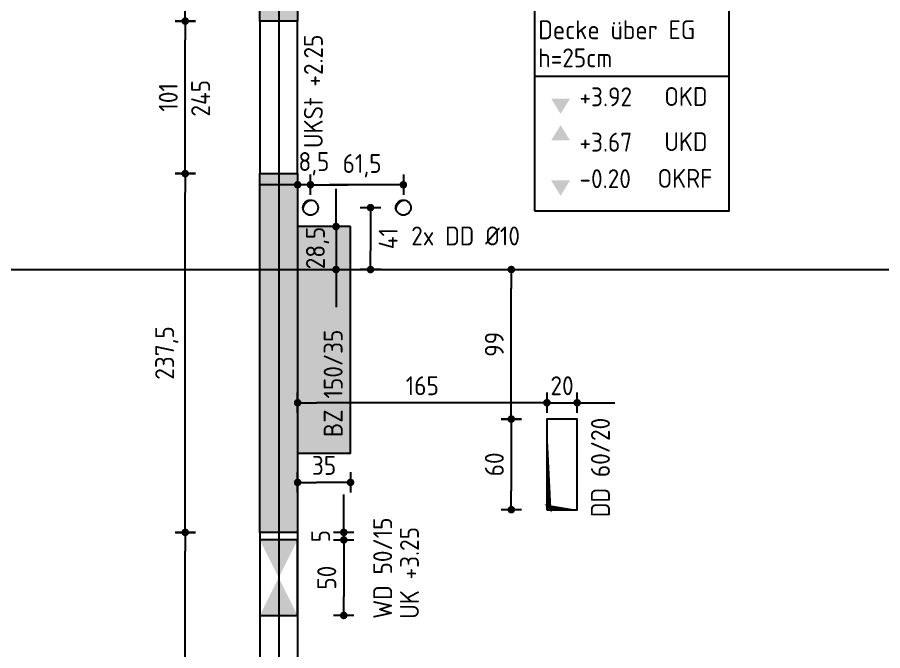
# Model space of a CAD drawing. Extents: x 399 to 532, y -4 to 185.
# Drawn here: x 441.66 to 447.39, y 168.33 to 172.53 of the extents above; entities that cross this region are included whole.
import ezdxf

# ---------------------------------------------------------------- set-up
doc = ezdxf.new("R2010")
doc.units = 0
doc.header["$LTSCALE"] = 0.5
doc.header["$MEASUREMENT"] = 0
doc.header["$PDMODE"] = 2
doc.linetypes.add('AUSGEZOGEN', pattern=[1000.01, 1000, 0.01])
doc.linetypes.add('HIDDEN', pattern=[0.375, 0.25, -0.125])
doc.layers.get('0').update_dxf_attribs({"linetype": 'CONTINUOUS'})
doc.layers.get('Defpoints').update_dxf_attribs({"linetype": 'CONTINUOUS'})
for name, color, linetype in [('0_H10', 13, 'CONTINUOUS'), ('ACHSEN', 7, 'CONTINUOUS'), ('BETON', 7, 'CONTINUOUS'), ('DD', 7, 'CONTINUOUS'), ('DRUEBER', 7, 'CONTINUOUS'), ('HILFE', 7, 'CONTINUOUS'), ('KB', 9, 'CONTINUOUS'), ('koten', 7, 'CONTINUOUS'), ('MASSE', 7, 'CONTINUOUS'), ('Sturz', 7, 'CONTINUOUS'), ('TEXT', 7, 'CONTINUOUS'), ('UZ', 7, 'CONTINUOUS'), ('WD', 7, 'CONTINUOUS')]:
    doc.layers.add(name, color=color, linetype=linetype)
doc.styles.add('TXT', font='isocp.shx')
doc.dimstyles.new('DOT_I', dxfattribs={"dimscale": 0.5, "dimtxt": 0.25, "dimasz": 0.25, "dimexe": 0.1, "dimexo": 0.3, "dimgap": 0.1, "dimtad": 1, "dimdec": 3, "dimzin": 3, "dimtxsty": 'TXT', "dimblk": 'DOT', "dimblk1": 'DOT', "dimblk2": 'DOT', "dimsah": 1, "dimcen": 0.1, "dimse1": 1, "dimse2": 1, "dimazin": 0, "dimtfac": 1, "dimtdec": 4, "dimtix": 1, "dimtmove": 2, "dimatfit": 3, "dimldrblk": 'DOT', "dimfxl": 0.7, "dimfxlon": 1, "dimtvp": 1, "dimtolj": 1, "dimtzin": 0, "dimarcsym": 0})

# ---------------------------------------------------------------- blocks, each defined once
blk = doc.blocks.new('DKB00')
at = {"layer": 'KB', "linetype": 'AUSGEZOGEN'}
blk.add_hatch(color=11, dxfattribs=at).paths.add_polyline_path([(-2.485, -2.92), (-2.835, -2.92), (-2.835, -4.42), (-2.485, -4.42)])
at = {"color": 0, "linetype": 'ByBlock'}
blk.add_lwpolyline([(-2.485, -2.92), (-2.835, -2.92), (-2.835, -4.42), (-2.485, -4.42)], close=True, dxfattribs=at)
blk = doc.blocks.new('Beton 1.OG')
at = {"color": 0, "linetype": 'ByBlock'}
for points in [[(19.985, 7.17), (19.735, 7.17), (19.735, 9.69), (19.985, 9.69)], [(19.985, 3.785), (19.735, 3.785), (19.735, 6.16), (19.985, 6.16)]]:
    blk.add_lwpolyline(points, close=True, dxfattribs=at)
blk = doc.blocks.new('DOT')
at = {"layer": 'MASSE', "color": 7, "linetype": 'Continuous'}
for p, q in [((0, 0.54), (0, -0.54)), ((0, 0), (-1, 0))]:
    blk.add_line(p, q, dxfattribs=at)
at = {"layer": 'MASSE', "color": 7, "linetype": 'Continuous', "const_width": 0.2}
blk.add_lwpolyline([(-0.1, 0, 1), (0.1, 0, 1)], format="xyb", close=True, dxfattribs=at)
blk = doc.blocks.new('*D527')
at = {"layer": 'Defpoints', "color": 0, "linetype": 'AUSGEZOGEN', "transparency": 16777216}
for p in [(442.7724, 171.4917), (442.7724, 171.4917), (442.7724, 169.1167)]:
    blk.add_point(p, dxfattribs=at)
at = {"layer": 'MASSE', "color": 0, "linetype": 'AUSGEZOGEN', "lineweight": -2, "transparency": 16777216}
blk.add_line((442.7724, 169.2417), (442.7724, 171.3667), dxfattribs=at)
at = {"layer": 'MASSE', "color": 0, "linetype": 'AUSGEZOGEN', "lineweight": -2, "transparency": 16777216, "xscale": 0.125, "yscale": 0.125, "zscale": 0.125}
for p, rotation in [((442.7724, 171.4917), 90), ((442.7724, 169.1167), 270)]:
    blk.add_blockref('DOT', p, dxfattribs=dict(at, rotation=rotation))
at = {"layer": 'MASSE', "color": 0, "linetype": 'AUSGEZOGEN', "transparency": 16777216, "insert": (442.6505, 170.3042), "char_height": 0.125, "attachment_point": 5, "rotation": 90, "style": 'TXT'}
blk.add_mtext('\\A1;237,5', dxfattribs=at)
blk = doc.blocks.new('*D528')
at = {"layer": 'Defpoints', "color": 0, "linetype": 'AUSGEZOGEN', "transparency": 16777216}
for p in [(442.7724, 172.5017), (442.7724, 172.5017), (442.7724, 171.4917)]:
    blk.add_point(p, dxfattribs=at)
at = {"layer": 'MASSE', "color": 0, "linetype": 'AUSGEZOGEN', "lineweight": -2, "transparency": 16777216}
blk.add_line((442.7724, 171.6167), (442.7724, 172.3767), dxfattribs=at)
at = {"layer": 'MASSE', "color": 0, "linetype": 'AUSGEZOGEN', "lineweight": -2, "transparency": 16777216, "xscale": 0.125, "yscale": 0.125, "zscale": 0.125}
for p, rotation in [((442.7724, 172.5017), 90), ((442.7724, 171.4917), 270)]:
    blk.add_blockref('DOT', p, dxfattribs=dict(at, rotation=rotation))
at = {"layer": 'MASSE', "color": 0, "linetype": 'AUSGEZOGEN', "transparency": 16777216, "insert": (442.6599, 171.9967), "char_height": 0.125, "attachment_point": 5, "rotation": 90, "style": 'TXT'}
blk.add_mtext('\\A1;101', dxfattribs=at)
blk = doc.blocks.new('*D529')
at = {"layer": 'Defpoints', "color": 0, "linetype": 'AUSGEZOGEN', "transparency": 16777216}
for p in [(442.7724, 175.0217), (442.7724, 175.0217), (442.7724, 172.5017)]:
    blk.add_point(p, dxfattribs=at)
at = {"layer": 'MASSE', "color": 0, "linetype": 'AUSGEZOGEN', "lineweight": -2, "transparency": 16777216}
blk.add_line((442.7724, 172.6267), (442.7724, 174.8967), dxfattribs=at)
at = {"layer": 'MASSE', "color": 0, "linetype": 'AUSGEZOGEN', "lineweight": -2, "transparency": 16777216, "xscale": 0.125, "yscale": 0.125, "zscale": 0.125}
for p, rotation in [((442.7724, 175.0217), 90), ((442.7724, 172.5017), 270)]:
    blk.add_blockref('DOT', p, dxfattribs=dict(at, rotation=rotation))
at = {"layer": 'MASSE', "color": 0, "linetype": 'AUSGEZOGEN', "transparency": 16777216, "insert": (442.6599, 173.7617), "char_height": 0.125, "attachment_point": 5, "rotation": 90, "style": 'TXT'}
blk.add_mtext('\\A1;252', dxfattribs=at)
blk = doc.blocks.new('okrd_u')
at = {"layer": 'koten', "color": 7, "linetype": 'Continuous'}
blk.add_solid([(-0.125, -0.202), (0.125, -0.202), (0, 0)], dxfattribs=at)
at = {"layer": 'koten', "style": 'TXT'}
blk.add_attdef('OKRD', (0.25, -0.35), '', height=0.25, dxfattribs=at)
blk = doc.blocks.new('okrd_o')
at = {"layer": 'koten', "color": 7, "linetype": 'Continuous'}
blk.add_solid([(-0.125, 0.202), (0.125, 0.202), (0, 0)], dxfattribs=at)
at = {"layer": 'koten', "style": 'TXT'}
blk.add_attdef('OKRD', (0.25, 0.1), '', height=0.25, dxfattribs=at)
blk = doc.blocks.new('Beton EG')
at = {"color": 0, "linetype": 'ByBlock'}
for points in [[(19.985, 7.17), (19.735, 7.17), (19.735, 9.69), (19.985, 9.69)], [(19.985, 3.785), (19.735, 3.785), (19.735, 6.16), (19.985, 6.16)]]:
    blk.add_lwpolyline(points, close=True, dxfattribs=at)
blk = doc.blocks.new('DD00')
at = {"color": 0, "linetype": 'ByBlock'}
blk.add_lwpolyline([(21.575, -12.39), (21.775, -12.39), (21.775, -11.79), (21.575, -11.79)], close=True, dxfattribs=at)
for centre in [(20.01, -10.39), (20.625, -10.39)]:
    blk.add_circle(centre, 0.05, dxfattribs=at)
at = {"layer": 'DD', "color": 15, "linetype": 'AUSGEZOGEN'}
for points in [[(20.0454, -10.3546, 0, 0, 0), (20.0454, -10.3546, 0, 0.00163, 0), (20.0399, -10.351, 0.00163, 0.00324, 0), (20.0342, -10.3481, 0.00324, 0.00478, 0), (20.0282, -10.346, 0.00478, 0.00625, 0), (20.0221, -10.3447, 0.00625, 0.00761, 0), (20.016, -10.3442, 0.00761, 0.00884, 0), (20.01, -10.3444, 0.00884, 0.00992, 0), (20.0041, -10.3453, 0.00992, 0.0108, 0), (19.9985, -10.3469, 0.0108, 0.0115, 0), (19.9931, -10.3491, 0.0115, 0.0121, 0), (19.988, -10.3519, 0.0121, 0.0124, 0), (19.9833, -10.3552, 0.0124, 0.0125, 0), (19.9791, -10.3591, 0.0125, 0.0124, 0), (19.9752, -10.3633, 0.0124, 0.0121, 0), (19.9719, -10.368, 0.0121, 0.0115, 0), (19.9691, -10.3731, 0.0115, 0.0108, 0), (19.9669, -10.3785, 0.0108, 0.00992, 0), (19.9653, -10.3841, 0.00992, 0.00884, 0), (19.9644, -10.39, 0.00884, 0.00761, 0), (19.9642, -10.396, 0.00761, 0.00625, 0), (19.9647, -10.4021, 0.00625, 0.00478, 0), (19.966, -10.4082, 0.00478, 0.00324, 0), (19.9681, -10.4142, 0.00324, 0.00163, 0), (19.971, -10.4199, 0.00163, 0, 0)], [(20.6604, -10.3546, 0, 0, 0), (20.6604, -10.3546, 0, 0.00163, 0), (20.6549, -10.351, 0.00163, 0.00324, 0), (20.6492, -10.3481, 0.00324, 0.00478, 0), (20.6432, -10.346, 0.00478, 0.00625, 0), (20.6371, -10.3447, 0.00625, 0.00761, 0), (20.631, -10.3442, 0.00761, 0.00884, 0), (20.625, -10.3444, 0.00884, 0.00992, 0), (20.6191, -10.3453, 0.00992, 0.0108, 0), (20.6135, -10.3469, 0.0108, 0.0115, 0), (20.6081, -10.3491, 0.0115, 0.0121, 0), (20.603, -10.3519, 0.0121, 0.0124, 0), (20.5983, -10.3552, 0.0124, 0.0125, 0), (20.5941, -10.3591, 0.0125, 0.0124, 0), (20.5902, -10.3633, 0.0124, 0.0121, 0), (20.5869, -10.368, 0.0121, 0.0115, 0), (20.5841, -10.3731, 0.0115, 0.0108, 0), (20.5819, -10.3785, 0.0108, 0.00992, 0), (20.5803, -10.3841, 0.00992, 0.00884, 0), (20.5794, -10.39, 0.00884, 0.00761, 0), (20.5792, -10.396, 0.00761, 0.00625, 0), (20.5797, -10.4021, 0.00625, 0.00478, 0), (20.581, -10.4082, 0.00478, 0.00324, 0), (20.5831, -10.4142, 0.00324, 0.00163, 0), (20.586, -10.4199, 0.00163, 0, 0)], [(21.775, -12.39, 0, 0.0326, 0), (21.5763, -12.3737, 0, 0, 0), (21.5898, -12.3896, 0.0297, 0, 0), (21.575, -11.79, 0, 0, 0)]]:
    blk.add_lwpolyline(points, format="xyseb", dxfattribs=at)
blk = doc.blocks.new('*D637')
at = {"layer": 'Defpoints', "color": 0, "linetype": 'AUSGEZOGEN', "transparency": 16777216}
for p in [(443.516, 169.975), (443.516, 169.975), (445.166, 169.975)]:
    blk.add_point(p, dxfattribs=at)
at = {"layer": 'MASSE', "color": 0, "linetype": 'AUSGEZOGEN', "lineweight": -2, "transparency": 16777216}
blk.add_line((445.041, 169.975), (443.641, 169.975), dxfattribs=at)
at = {"layer": 'MASSE', "color": 0, "linetype": 'AUSGEZOGEN', "lineweight": -2, "transparency": 16777216, "xscale": 0.125, "yscale": 0.125, "zscale": 0.125, "rotation": 180}
blk.add_blockref('DOT', (443.516, 169.975), dxfattribs=at)
at = {"layer": 'MASSE', "color": 0, "linetype": 'AUSGEZOGEN', "lineweight": -2, "transparency": 16777216, "xscale": 0.125, "yscale": 0.125, "zscale": 0.125}
blk.add_blockref('DOT', (445.166, 169.975), dxfattribs=at)
at = {"layer": 'MASSE', "color": 0, "linetype": 'AUSGEZOGEN', "transparency": 16777216, "insert": (444.341, 170.0875), "char_height": 0.125, "attachment_point": 5, "style": 'TXT'}
blk.add_mtext('\\A1;165', dxfattribs=at)
blk = doc.blocks.new('*D638')
at = {"layer": 'Defpoints', "color": 0, "linetype": 'AUSGEZOGEN', "transparency": 16777216}
for p in [(445.166, 169.975), (445.366, 169.975), (445.366, 169.975)]:
    blk.add_point(p, dxfattribs=at)
at = {"layer": 'MASSE', "color": 0, "linetype": 'AUSGEZOGEN', "lineweight": -2, "transparency": 16777216}
for p, q in [((445.041, 169.975), (444.916, 169.975)), ((445.166, 169.975), (445.366, 169.975)), ((445.491, 169.975), (445.616, 169.975))]:
    blk.add_line(p, q, dxfattribs=at)
at = {"layer": 'MASSE', "color": 0, "linetype": 'AUSGEZOGEN', "lineweight": -2, "transparency": 16777216, "xscale": 0.125, "yscale": 0.125, "zscale": 0.125}
blk.add_blockref('DOT', (445.166, 169.975), dxfattribs=at)
at = {"layer": 'MASSE', "color": 0, "linetype": 'AUSGEZOGEN', "lineweight": -2, "transparency": 16777216, "xscale": 0.125, "yscale": 0.125, "zscale": 0.125, "rotation": 180}
blk.add_blockref('DOT', (445.366, 169.975), dxfattribs=at)
at = {"layer": 'MASSE', "color": 0, "linetype": 'AUSGEZOGEN', "transparency": 16777216, "insert": (445.266, 170.0875), "char_height": 0.125, "attachment_point": 5, "style": 'TXT'}
blk.add_mtext('\\A1;20', dxfattribs=at)
blk = doc.blocks.new('*D639')
at = {"layer": 'Defpoints', "color": 0, "linetype": 'AUSGEZOGEN', "transparency": 16777216}
for p in [(444.9303, 169.8667), (444.9303, 169.2667), (444.9303, 169.2667)]:
    blk.add_point(p, dxfattribs=at)
at = {"layer": 'MASSE', "color": 0, "linetype": 'AUSGEZOGEN', "lineweight": -2, "transparency": 16777216}
blk.add_line((444.9303, 169.7417), (444.9303, 169.3917), dxfattribs=at)
at = {"layer": 'MASSE', "color": 0, "linetype": 'AUSGEZOGEN', "lineweight": -2, "transparency": 16777216, "xscale": 0.125, "yscale": 0.125, "zscale": 0.125}
for p, rotation in [((444.9303, 169.8667), 90), ((444.9303, 169.2667), 270)]:
    blk.add_blockref('DOT', p, dxfattribs=dict(at, rotation=rotation))
at = {"layer": 'MASSE', "color": 0, "linetype": 'AUSGEZOGEN', "transparency": 16777216, "insert": (444.8178, 169.5667), "char_height": 0.125, "attachment_point": 5, "rotation": 90, "style": 'TXT'}
blk.add_mtext('\\A1;60', dxfattribs=at)
blk = doc.blocks.new('*D640')
at = {"layer": 'Defpoints', "color": 0, "linetype": 'AUSGEZOGEN', "transparency": 16777216}
for p in [(444.9303, 170.8567), (444.9303, 170.8567), (444.9303, 169.8667)]:
    blk.add_point(p, dxfattribs=at)
at = {"layer": 'MASSE', "color": 0, "linetype": 'AUSGEZOGEN', "lineweight": -2, "transparency": 16777216}
blk.add_line((444.9303, 169.9917), (444.9303, 170.7317), dxfattribs=at)
at = {"layer": 'MASSE', "color": 0, "linetype": 'AUSGEZOGEN', "lineweight": -2, "transparency": 16777216, "xscale": 0.125, "yscale": 0.125, "zscale": 0.125}
for p, rotation in [((444.9303, 170.8567), 90), ((444.9303, 169.8667), 270)]:
    blk.add_blockref('DOT', p, dxfattribs=dict(at, rotation=rotation))
at = {"layer": 'MASSE', "color": 0, "linetype": 'AUSGEZOGEN', "transparency": 16777216, "insert": (444.8178, 170.3617), "char_height": 0.125, "attachment_point": 5, "rotation": 90, "style": 'TXT'}
blk.add_mtext('\\A1;99', dxfattribs=at)
blk = doc.blocks.new('*D671')
at = {"layer": 'Defpoints', "color": 0, "linetype": 'AUSGEZOGEN', "transparency": 16777216}
for p in [(443.9985, 171.2667), (443.9985, 170.8567), (443.9985, 170.8567)]:
    blk.add_point(p, dxfattribs=at)
at = {"layer": 'MASSE', "color": 0, "linetype": 'AUSGEZOGEN', "lineweight": -2, "transparency": 16777216}
blk.add_line((443.9985, 171.1417), (443.9985, 170.9817), dxfattribs=at)
at = {"layer": 'MASSE', "color": 0, "linetype": 'AUSGEZOGEN', "lineweight": -2, "transparency": 16777216, "xscale": 0.125, "yscale": 0.125, "zscale": 0.125}
for p, rotation in [((443.9985, 171.2667), 90), ((443.9985, 170.8567), 270)]:
    blk.add_blockref('DOT', p, dxfattribs=dict(at, rotation=rotation))
at = {"layer": 'MASSE', "color": 0, "linetype": 'AUSGEZOGEN', "transparency": 16777216, "insert": (444.1156, 171.0617), "char_height": 0.125, "attachment_point": 5, "rotation": 90, "style": 'TXT'}
blk.add_mtext('\\A1;41', dxfattribs=at)
blk = doc.blocks.new('WD00')
at = {"color": 0, "linetype": 'ByBlock'}
blk.add_lwpolyline([(19.675, -13.09), (19.925, -13.09), (19.925, -12.59), (19.675, -12.59)], close=True, dxfattribs=at)
at = {"layer": 'WD', "color": 1, "linetype": 'ByBlock'}
blk.add_solid([(19.675, -12.59), (19.925, -12.59), (19.925, -13.09), (19.675, -13.09)], dxfattribs=at)
blk = doc.blocks.new('*D656')
at = {"layer": 'Defpoints', "color": 0, "linetype": 'AUSGEZOGEN', "transparency": 16777216}
for p in [(443.8215, 169.0667), (443.8215, 168.5667), (443.8215, 168.5667)]:
    blk.add_point(p, dxfattribs=at)
at = {"layer": 'MASSE', "color": 0, "linetype": 'AUSGEZOGEN', "lineweight": -2, "transparency": 16777216}
blk.add_line((443.8215, 168.9417), (443.8215, 168.6917), dxfattribs=at)
at = {"layer": 'MASSE', "color": 0, "linetype": 'AUSGEZOGEN', "lineweight": -2, "transparency": 16777216, "xscale": 0.125, "yscale": 0.125, "zscale": 0.125}
for p, rotation in [((443.8215, 169.0667), 90), ((443.8215, 168.5667), 270)]:
    blk.add_blockref('DOT', p, dxfattribs=dict(at, rotation=rotation))
at = {"layer": 'MASSE', "color": 0, "linetype": 'AUSGEZOGEN', "transparency": 16777216, "insert": (443.709, 168.8167), "char_height": 0.125, "attachment_point": 5, "rotation": 90, "style": 'TXT'}
blk.add_mtext('\\A1;50', dxfattribs=at)
blk = doc.blocks.new('*D657')
at = {"layer": 'Defpoints', "color": 0, "linetype": 'AUSGEZOGEN', "transparency": 16777216}
for p in [(443.8215, 169.1167), (443.8215, 169.1167), (443.8215, 169.0667)]:
    blk.add_point(p, dxfattribs=at)
at = {"layer": 'MASSE', "color": 0, "linetype": 'AUSGEZOGEN', "lineweight": -2, "transparency": 16777216}
for p, q in [((443.8215, 169.2417), (443.8215, 169.3667)), ((443.8215, 169.0667), (443.8215, 169.1167)), ((443.8215, 168.9417), (443.8215, 168.8167))]:
    blk.add_line(p, q, dxfattribs=at)
at = {"layer": 'MASSE', "color": 0, "linetype": 'AUSGEZOGEN', "lineweight": -2, "transparency": 16777216, "xscale": 0.125, "yscale": 0.125, "zscale": 0.125}
for p, rotation in [((443.8215, 169.1167), 270), ((443.8215, 169.0667), 90)]:
    blk.add_blockref('DOT', p, dxfattribs=dict(at, rotation=rotation))
at = {"layer": 'MASSE', "color": 0, "linetype": 'AUSGEZOGEN', "transparency": 16777216, "insert": (443.6685, 169.0917), "char_height": 0.125, "attachment_point": 5, "rotation": 90, "style": 'TXT'}
blk.add_mtext('\\A1;5', dxfattribs=at)
blk = doc.blocks.new('*D737')
at = {"layer": 'Defpoints', "color": 0, "linetype": 'AUSGEZOGEN', "transparency": 16777216}
for p in [(442.7724, 169.1167), (442.7724, 169.1167), (442.7724, 165.7667)]:
    blk.add_point(p, dxfattribs=at)
at = {"layer": 'MASSE', "color": 0, "linetype": 'AUSGEZOGEN', "lineweight": -2, "transparency": 16777216}
blk.add_line((442.7724, 165.8917), (442.7724, 168.9917), dxfattribs=at)
at = {"layer": 'MASSE', "color": 0, "linetype": 'AUSGEZOGEN', "lineweight": -2, "transparency": 16777216, "xscale": 0.125, "yscale": 0.125, "zscale": 0.125}
for p, rotation in [((442.7724, 169.1167), 90), ((442.7724, 165.7667), 270)]:
    blk.add_blockref('DOT', p, dxfattribs=dict(at, rotation=rotation))
at = {"layer": 'MASSE', "color": 0, "linetype": 'AUSGEZOGEN', "transparency": 16777216, "insert": (442.6599, 167.4417), "char_height": 0.125, "attachment_point": 5, "rotation": 90, "style": 'TXT'}
blk.add_mtext('\\A1;335', dxfattribs=at)
blk = doc.blocks.new('*D722')
at = {"layer": 'Defpoints', "color": 0, "linetype": 'AUSGEZOGEN', "transparency": 16777216}
for p in [(443.516, 171.4182), (443.516, 171.4182), (443.601, 171.4182)]:
    blk.add_point(p, dxfattribs=at)
at = {"layer": 'MASSE', "color": 0, "linetype": 'AUSGEZOGEN', "lineweight": -2, "transparency": 16777216}
for p, q in [((443.391, 171.4182), (443.266, 171.4182)), ((443.601, 171.4182), (443.516, 171.4182)), ((443.726, 171.4182), (443.851, 171.4182))]:
    blk.add_line(p, q, dxfattribs=at)
at = {"layer": 'MASSE', "color": 0, "linetype": 'AUSGEZOGEN', "lineweight": -2, "transparency": 16777216, "xscale": 0.125, "yscale": 0.125, "zscale": 0.125}
blk.add_blockref('DOT', (443.516, 171.4182), dxfattribs=at)
at = {"layer": 'MASSE', "color": 0, "linetype": 'AUSGEZOGEN', "lineweight": -2, "transparency": 16777216, "xscale": 0.125, "yscale": 0.125, "zscale": 0.125, "rotation": 180}
blk.add_blockref('DOT', (443.601, 171.4182), dxfattribs=at)
at = {"layer": 'MASSE', "color": 0, "linetype": 'AUSGEZOGEN', "transparency": 16777216, "insert": (443.6239, 171.5572), "char_height": 0.125, "attachment_point": 5, "style": 'TXT'}
blk.add_mtext('\\A1;8,5', dxfattribs=at)
blk = doc.blocks.new('*D723')
at = {"layer": 'Defpoints', "color": 0, "linetype": 'AUSGEZOGEN', "transparency": 16777216}
for p in [(443.601, 171.4182), (443.601, 171.4182), (444.216, 171.4182)]:
    blk.add_point(p, dxfattribs=at)
at = {"layer": 'MASSE', "color": 0, "linetype": 'AUSGEZOGEN', "lineweight": -2, "transparency": 16777216}
blk.add_line((444.091, 171.4182), (443.726, 171.4182), dxfattribs=at)
at = {"layer": 'MASSE', "color": 0, "linetype": 'AUSGEZOGEN', "lineweight": -2, "transparency": 16777216, "xscale": 0.125, "yscale": 0.125, "zscale": 0.125, "rotation": 180}
blk.add_blockref('DOT', (443.601, 171.4182), dxfattribs=at)
at = {"layer": 'MASSE', "color": 0, "linetype": 'AUSGEZOGEN', "lineweight": -2, "transparency": 16777216, "xscale": 0.125, "yscale": 0.125, "zscale": 0.125}
blk.add_blockref('DOT', (444.216, 171.4182), dxfattribs=at)
at = {"layer": 'MASSE', "color": 0, "linetype": 'AUSGEZOGEN', "transparency": 16777216, "insert": (443.9427, 171.5444), "char_height": 0.125, "attachment_point": 5, "style": 'TXT'}
blk.add_mtext('\\A1;61,5', dxfattribs=at)
blk = doc.blocks.new('Achsen EG')
at = {"color": 0, "linetype": 'ByBlock', "lineweight": -2}
for p, q in [((19.8, 1.9945), (19.8, -17.3536)), ((-4.6233, -10.8), (28.2854, -10.8))]:
    blk.add_line(p, q, dxfattribs=at)
blk = doc.blocks.new('*D724')
at = {"layer": 'Defpoints', "color": 0, "linetype": 'AUSGEZOGEN', "transparency": 16777216}
for p in [(443.516, 169.4476), (443.516, 169.4476), (443.866, 169.4476)]:
    blk.add_point(p, dxfattribs=at)
at = {"layer": 'MASSE', "color": 0, "linetype": 'AUSGEZOGEN', "lineweight": -2, "transparency": 16777216}
blk.add_line((443.741, 169.4476), (443.641, 169.4476), dxfattribs=at)
at = {"layer": 'MASSE', "color": 0, "linetype": 'AUSGEZOGEN', "lineweight": -2, "transparency": 16777216, "xscale": 0.125, "yscale": 0.125, "zscale": 0.125, "rotation": 180}
blk.add_blockref('DOT', (443.516, 169.4476), dxfattribs=at)
at = {"layer": 'MASSE', "color": 0, "linetype": 'AUSGEZOGEN', "lineweight": -2, "transparency": 16777216, "xscale": 0.125, "yscale": 0.125, "zscale": 0.125}
blk.add_blockref('DOT', (443.866, 169.4476), dxfattribs=at)
at = {"layer": 'MASSE', "color": 0, "linetype": 'AUSGEZOGEN', "transparency": 16777216, "insert": (443.691, 169.5601), "char_height": 0.125, "attachment_point": 5, "style": 'TXT'}
blk.add_mtext('\\A1;35', dxfattribs=at)
blk = doc.blocks.new('*D725')
at = {"layer": 'Defpoints', "color": 0, "linetype": 'AUSGEZOGEN', "transparency": 16777216}
for p in [(443.7703, 171.1417), (443.7703, 170.8567), (443.7703, 170.8567)]:
    blk.add_point(p, dxfattribs=at)
at = {"layer": 'MASSE', "color": 0, "linetype": 'AUSGEZOGEN', "lineweight": -2, "transparency": 16777216}
for p, q in [((443.7703, 171.2667), (443.7703, 171.3917)), ((443.7703, 171.1417), (443.7703, 170.8567)), ((443.7703, 170.7317), (443.7703, 170.6067))]:
    blk.add_line(p, q, dxfattribs=at)
at = {"layer": 'MASSE', "color": 0, "linetype": 'AUSGEZOGEN', "lineweight": -2, "transparency": 16777216, "xscale": 0.125, "yscale": 0.125, "zscale": 0.125}
for p, rotation in [((443.7703, 171.1417), 270), ((443.7703, 170.8567), 90)]:
    blk.add_blockref('DOT', p, dxfattribs=dict(at, rotation=rotation))
at = {"layer": 'MASSE', "color": 0, "linetype": 'AUSGEZOGEN', "transparency": 16777216, "insert": (443.6484, 170.9992), "char_height": 0.125, "attachment_point": 5, "rotation": 90, "style": 'TXT'}
blk.add_mtext('\\A1;28,5', dxfattribs=at)

msp = doc.modelspace()

# ---------------------------------------------------------------- hatches: boundary and pattern name
at = {"layer": '0_H10', "linetype": 'AUSGEZOGEN'}
h = msp.add_hatch(color=256, dxfattribs=at)
h.paths.add_polyline_path([(440.816, 179.0817), (432.466, 179.0817), (432.466, 178.8317), (440.816, 178.8317)])
h.paths.add_polyline_path([(449.691, 178.8317), (449.691, 179.0817), (449.351, 179.0817), (449.351, 178.8317)])
h.paths.add_polyline_path([(443.516, 177.5817), (443.516, 178.8317), (448.216, 178.8317), (448.216, 179.0817), (442.491, 179.0817), (442.491, 178.8317), (443.266, 178.8317), (443.266, 177.5817)])
h.paths.add_polyline_path([(449.441, 171.5017), (449.441, 165.5817), (446.866, 165.5817), (446.866, 167.5317), (444.566, 167.5317), (444.566, 166.8667), (444.816, 166.8667), (444.816, 167.2817), (446.616, 167.2817), (446.616, 165.5817), (444.816, 165.5817), (444.816, 165.7667), (444.566, 165.7667), (444.566, 165.5817), (443.516, 165.5817), (443.516, 165.7667), (443.266, 165.7667), (443.266, 165.5817), (442.491, 165.5817), (442.491, 165.3317), (449.691, 165.3317), (449.691, 171.5017)])
h.paths.add_polyline_path([(449.441, 175.0117), (449.441, 172.5517), (449.691, 172.5517), (449.691, 175.0117)])
h.paths.add_polyline_path([(449.691, 176.0617), (449.691, 176.3817), (443.516, 176.3817), (443.516, 176.4817), (443.266, 176.4817), (443.266, 176.0317), (443.516, 176.0317), (443.516, 176.1317), (449.441, 176.1317), (449.441, 176.0617)])
h.paths.add_polyline_path([(451.586, 168.0067), (451.836, 168.0067), (451.836, 176.4067), (451.586, 176.4067)])
h.paths.add_polyline_path([(443.516, 172.5017), (443.266, 172.5017), (443.266, 175.0217), (443.516, 175.0217)])
h.paths.add_polyline_path([(430.791, 179.0817), (423.531, 179.0817), (423.531, 178.8017), (419.931, 178.8017), (419.931, 178.5517), (423.531, 178.5517), (423.531, 175.0005), (423.831, 175.0005), (423.831, 178.8317), (430.791, 178.8317)])
h.paths.add_polyline_path([(430.791, 165.5817), (423.831, 165.5817), (423.831, 172.6767), (423.531, 172.6767), (423.531, 165.3317), (430.791, 165.3317)])
h.paths.add_polyline_path([(443.516, 169.1167), (443.266, 169.1167), (443.266, 171.4917), (443.516, 171.4917)], flags=17)
h.paths.add_polyline_path([(440.816, 165.5817), (432.466, 165.5817), (432.466, 165.3317), (440.816, 165.3317)])
h.paths.add_polyline_path([(425.266, 176.1317), (425.516, 176.1317), (425.516, 176.3817), (425.266, 176.3817)], flags=17)
h.paths.add_polyline_path([(429.766, 176.1317), (430.016, 176.1317), (430.016, 176.3817), (429.766, 176.3817)], flags=17)
h.paths.add_polyline_path([(440.566, 176.1317), (440.816, 176.1317), (440.816, 176.3817), (440.566, 176.3817)])
h.paths.add_polyline_path([(432.466, 176.1317), (432.716, 176.1317), (432.716, 176.3817), (432.466, 176.3817)])
h.paths.add_polyline_path([(425.266, 168.0317), (425.516, 168.0317), (425.516, 168.2817), (425.266, 168.2817)], flags=17)
h.paths.add_polyline_path([(429.766, 168.0317), (430.016, 168.0317), (430.016, 168.2817), (429.766, 168.2817)], flags=17)
h.paths.add_polyline_path([(440.566, 168.0317), (440.816, 168.0317), (440.816, 168.2817), (440.566, 168.2817)])
h.paths.add_polyline_path([(432.466, 168.0317), (432.716, 168.0317), (432.716, 168.2817), (432.466, 168.2817)])

# ---------------------------------------------------------------- linework, layer by layer
at = {"layer": 'HILFE', "color": 3, "linetype": 'AUSGEZOGEN'}
msp.add_line((445.0847, 172.136), (446.3714, 172.136), dxfattribs=at)
at = {"layer": 'Sturz', "linetype": 'Continuous'}
for p, q in [((443.266, 172.5017), (443.266, 171.4917)), ((443.516, 171.4917), (443.516, 172.5017))]:
    msp.add_line(p, q, dxfattribs=at)
at = {"layer": 'TEXT', "color": 3, "linetype": 'AUSGEZOGEN'}
msp.add_lwpolyline([(445.0847, 171.2464), (446.3714, 171.2464), (446.3714, 172.6002), (445.0847, 172.6002)], close=True, dxfattribs=at)
at = {"layer": 'UZ', "color": 7, "linetype": 'AUSGEZOGEN'}
for p, q in [((443.266, 169.1167), (443.266, 165.5817)), ((443.516, 169.1167), (443.516, 165.5817))]:
    msp.add_line(p, q, dxfattribs=at)

# ---------------------------------------------------------------- block references
at = {"layer": 'ACHSEN', "color": 140, "linetype": 'AUSGEZOGEN'}
msp.add_blockref('Achsen EG', (423.591, 181.6567), dxfattribs=at)
at = {"layer": 'BETON', "color": 6, "linetype": 'AUSGEZOGEN'}
msp.add_blockref('Beton EG', (423.531, 165.3317), dxfattribs=at)
at = {"layer": 'DD', "color": 7, "linetype": 'AUSGEZOGEN'}
msp.add_blockref('DD00', (423.591, 181.6567), dxfattribs=at)
at = {"layer": 'DRUEBER', "color": 7, "linetype": 'HIDDEN'}
msp.add_blockref('Beton 1.OG', (423.531, 165.3317), dxfattribs=at)
at = {"layer": 'KB', "color": 9, "linetype": 'AUSGEZOGEN'}
msp.add_blockref('DKB00', (446.351, 174.0617), dxfattribs=at)
at = {"layer": 'koten', "color": 1, "linetype": 'AUSGEZOGEN', "xscale": 0.5, "yscale": 0.5, "zscale": 0.5}
for name, p, values in [('okrd_o', (445.2565, 171.8876), {'OKRD': '+3.92'}), ('okrd_u', (445.2565, 171.8126), {'OKRD': '+3.67'}), ('okrd_o', (445.2565, 171.3456), {'OKRD': '-0.20'})]:
    msp.add_blockref(name, p, dxfattribs=at).add_auto_attribs(values)
at = {"layer": 'WD', "color": 7, "linetype": 'AUSGEZOGEN'}
msp.add_blockref('WD00', (423.591, 181.6567), dxfattribs=at)

# ---------------------------------------------------------------- texts
at = {"layer": 'DD', "color": 7, "linetype": 'AUSGEZOGEN', "style": 'TXT'}
msp.add_text('2x DD %%C10', height=0.125, dxfattribs=at).set_placement((444.2677, 171.0167))
for s, p in [('BZ 150/35 ', (443.8137, 169.7469)), ('DD 60/20', (445.5825, 169.2176))]:
    msp.add_text(s, height=0.125, rotation=90, dxfattribs=at).set_placement(p)
at = {"layer": 'TEXT', "color": 7, "linetype": 'AUSGEZOGEN', "style": 'TXT'}
for s, p in [('Decke über EG', (445.1084, 172.3818)), ('h=25cm', (445.1084, 172.1957)), ('OKD', (445.9427, 171.9397)), ('UKD', (445.9427, 171.6408)), ('OKRF', (445.8978, 171.3977))]:
    msp.add_text(s, height=0.125, dxfattribs=at).set_placement(p)
for s, p in [('UKSt +2.25', (443.6829, 171.661)), ('245', (442.9365, 171.8692))]:
    msp.add_text(s, height=0.125, rotation=90, dxfattribs=at).set_placement(p)
at = {"layer": 'WD', "color": 7, "linetype": 'AUSGEZOGEN', "style": 'TXT'}
for s, p in [('WD 50/15', (444.1412, 168.5444)), ('UK +3.25', (444.3187, 168.5444))]:
    msp.add_text(s, height=0.125, rotation=90, dxfattribs=at).set_placement(p)

# ---------------------------------------------------------------- dimensions: what is measured, and where the dimension line sits
at = {"layer": 'MASSE', "color": 7, "linetype": 'AUSGEZOGEN'}
for base, p1, p2, override, picture, middle in [((442.7724, 175.0217), (442.7724, 172.5017), (442.7724, 175.0217), {"dimdec": 0, "dimlfac": 100}, '*D529', (442.6599, 173.7617)), ((442.7724, 172.5017), (442.7724, 171.4917), (442.7724, 172.5017), {"dimdec": 0, "dimlfac": 100}, '*D528', (442.6599, 171.9967)), ((442.7724, 171.4917), (442.7724, 169.1167), (442.7724, 171.4917), {"dimdec": 1, "dimlfac": 100}, '*D527', (442.6505, 170.3042)), ((443.7703, 170.8567), (443.7703, 171.1417), (443.7703, 170.8567), {"dimdec": 1, "dimlfac": 100}, '*D725', (443.6484, 170.9992)), ((444.9303, 170.8567), (444.9303, 169.8667), (444.9303, 170.8567), {"dimdec": 0, "dimlfac": 100}, '*D640', (444.8178, 170.3617)), ((444.9303, 169.2667), (444.9303, 169.8667), (444.9303, 169.2667), {"dimdec": 0, "dimlfac": 100}, '*D639', (444.8178, 169.5667)), ((442.7724, 169.1167), (442.7724, 165.7667), (442.7724, 169.1167), {"dimdec": 0, "dimlfac": 100}, '*D737', (442.6599, 167.4417)), ((443.8215, 168.5667), (443.8215, 169.0667), (443.8215, 168.5667), {"dimdec": 0, "dimlfac": 100}, '*D656', (443.709, 168.8167))]:
    dim = msp.add_linear_dim(base=base, p1=p1, p2=p2, angle=90, dimstyle='DOT_I', override=override, dxfattribs=at)
    dim.commit()
    dim.dimension.update_dxf_attribs({"geometry": picture, "text_midpoint": middle})
for base, p1, p2, picture, middle in [((443.516, 171.4182), (443.601, 171.4182), (443.516, 171.4182), '*D722', (443.6239, 171.5572)), ((443.601, 171.4182), (444.216, 171.4182), (443.601, 171.4182), '*D723', (443.9427, 171.5444))]:
    dim = msp.add_linear_dim(base=base, p1=p1, p2=p2, dimstyle='DOT_I', override={"dimdec": 1, "dimlfac": 100}, dxfattribs=at)
    dim.commit()
    dim.dimension.update_dxf_attribs({"geometry": picture, "text_midpoint": middle, "dimtype": 160})
for base, p1, p2, picture, middle in [((443.9985, 170.8567), (443.9985, 171.2667), (443.9985, 170.8567), '*D671', (444.1156, 171.0617)), ((443.8215, 169.1167), (443.8215, 169.0667), (443.8215, 169.1167), '*D657', (443.6685, 169.0917))]:
    dim = msp.add_linear_dim(base=base, p1=p1, p2=p2, angle=90, dimstyle='DOT_I', override={"dimdec": 0, "dimlfac": 100}, dxfattribs=at)
    dim.commit()
    dim.dimension.update_dxf_attribs({"geometry": picture, "text_midpoint": middle, "dimtype": 160})
for base, p1, p2, picture, middle in [((443.516, 169.975), (445.166, 169.975), (443.516, 169.975), '*D637', (444.341, 170.0875)), ((445.366, 169.975), (445.166, 169.975), (445.366, 169.975), '*D638', (445.266, 170.0875)), ((443.516, 169.4476), (443.866, 169.4476), (443.516, 169.4476), '*D724', (443.691, 169.5601))]:
    dim = msp.add_linear_dim(base=base, p1=p1, p2=p2, dimstyle='DOT_I', override={"dimdec": 0, "dimlfac": 100}, dxfattribs=at)
    dim.commit()
    dim.dimension.update_dxf_attribs({"geometry": picture, "text_midpoint": middle})

doc.saveas('drawing.dxf')
